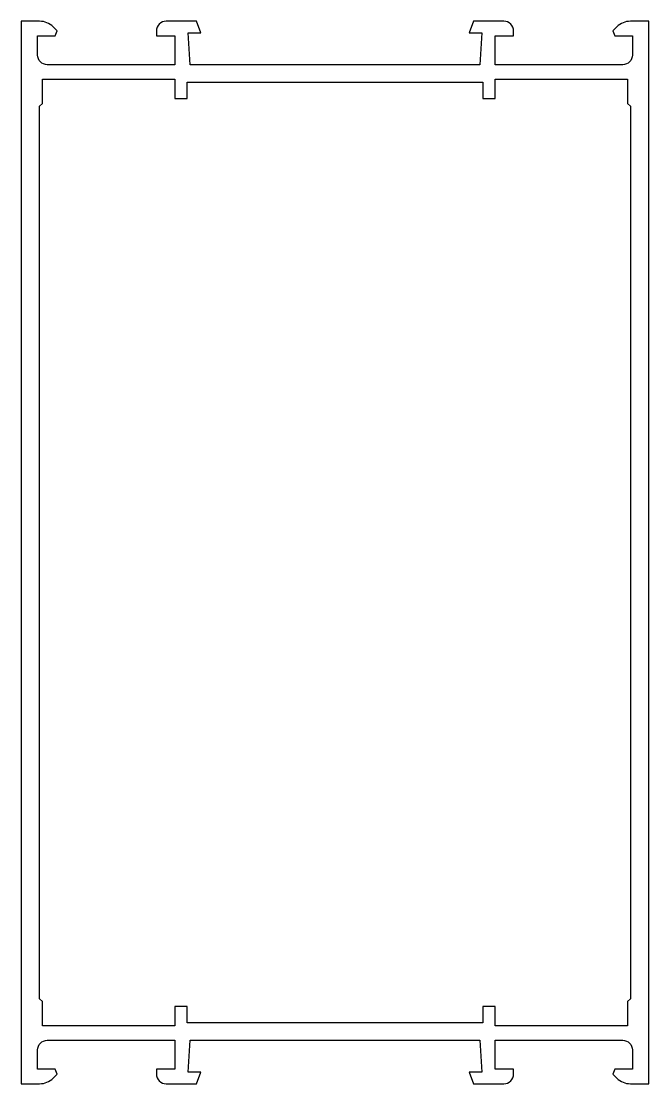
# Model space of a CAD drawing. Header units: millimetres. Extents: x 0 to 65, y 0 to 110.
import ezdxf

# ---------------------------------------------------------------- set-up
doc = ezdxf.new("R2010")
doc.units = ezdxf.units.MM

msp = doc.modelspace()

# ---------------------------------------------------------------- linework, layer by layer
for points in [[(65, 110), (63.1, 110, 0.198912), (61.69, 109.41), (61.29, 109.01), (61.5, 108.5), (63.3, 108.5), (63.3, 106.5, -0.414214), (62.3, 105.5), (49.1, 105.5), (49.1, 108.5), (51, 108.5), (51, 109, 0.414214), (50, 110), (46.85, 110), (46.41, 108.8), (47.7, 108.8), (47.5, 105.5), (17.5, 105.5), (17.3, 108.8), (18.59, 108.8), (18.15, 110), (15, 110, 0.414214), (14, 109), (14, 108.5), (15.9, 108.5), (15.9, 105.5), (2.7, 105.5, -0.414214), (1.7, 106.5), (1.7, 108.5), (3.5, 108.5), (3.71, 109.01), (3.31, 109.41, 0.198912), (1.9, 110), (0, 110), (0, 0), (1.9, 0, 0.198912), (3.31, 0.59), (3.71, 0.99), (3.5, 1.5), (1.7, 1.5), (1.7, 3.5, -0.414214), (2.7, 4.5), (15.9, 4.5), (15.9, 1.5), (14, 1.5), (14, 1, 0.414214), (15, 0), (18.15, 0), (18.59, 1.2), (17.3, 1.2), (17.5, 4.5), (47.5, 4.5), (47.7, 1.2), (46.41, 1.2), (46.85, 0), (50, 0, 0.414214), (51, 1), (51, 1.5), (49.1, 1.5), (49.1, 4.5), (62.3, 4.5, -0.414214), (63.3, 3.5), (63.3, 1.5), (61.5, 1.5), (61.29, 0.99), (61.69, 0.59, 0.198912), (63.1, 0), (65, 0), (65, 110)], [(63.1, 101.2), (63.1, 8.8), (62.8, 8.5), (62.8, 6), (49.1, 6), (49.1, 8), (47.8, 8), (47.8, 6.3), (17.2, 6.3), (17.2, 8), (15.9, 8), (15.9, 6), (2.2, 6), (2.2, 8.5), (1.9, 8.8), (1.9, 101.2), (2.2, 101.5), (2.2, 104), (15.9, 104), (15.9, 102), (17.2, 102), (17.2, 103.7), (47.8, 103.7), (47.8, 102), (49.1, 102), (49.1, 104), (62.8, 104), (62.8, 101.5), (63.1, 101.2, -0.198912)]]:
    msp.add_lwpolyline(points, format="xyb", close=True)

doc.saveas('drawing.dxf')
